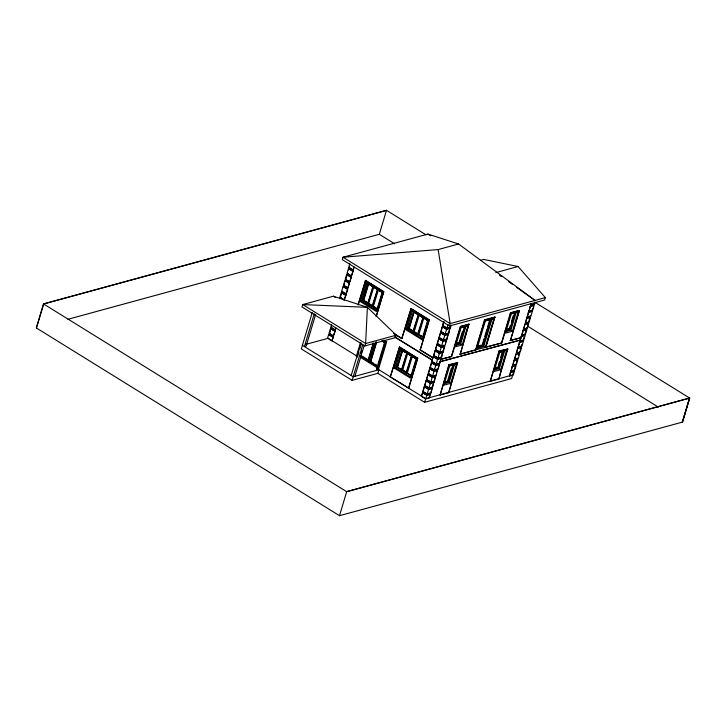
<?xml version="1.0" encoding="UTF-8"?>
<svg xmlns="http://www.w3.org/2000/svg" width="726" height="726" viewBox="0 0 726 726"><rect width="100%" height="100%" fill="white"/><g stroke="black" fill="none" stroke-linecap="round" stroke-linejoin="round"><path stroke-width="1.09" d="M425.944 234.816L386.486 210.304L43.496 303.913L36.3 327.916L339.514 515.696L682.504 422.087L689.7 398.084L534.645 302.134M36.491 327.952L43.687 303.958L386.504 210.386M312.253 312.498L301.326 348.916L352.119 380.37L377.838 373.345L424.583 402.295L511.621 378.545L512.701 374.943L425.663 398.701L378.418 369.434L376.549 369.044L384.462 342.645L381.586 340.857M314.276 313.75L304.43 346.565L306.145 346.102L315.674 314.34M349.85 263.602L348.698 267.44L353.045 270.136L354.17 267.186M331.673 324.495L330.811 327.381L335.158 330.067L335.993 328.079M344.895 286.08L343.053 286.579L341.61 291.38L346.211 294.003L347.654 289.202L343.616 286.697M348.498 274.074L346.656 274.582L345.213 279.383L349.814 282.006L351.257 277.205L347.209 274.7M329.078 335.131L331.61 326.691M340.013 298.695L342.245 291.262M343.516 287.006L344.551 283.576M345.113 281.697L347.663 273.194M348.625 269.999L349.578 266.814M331.918 340.866L333.252 337.2L331.918 340.866L327.571 338.18L328.651 334.577L332.998 337.272M333.361 336.065L335.058 331.201L333.361 336.065L329.014 333.379L330.448 328.579L334.795 331.265M335.158 330.067L335.739 328.152M344.16 300.074L345.857 295.201L344.16 300.074L339.813 297.379L341.256 292.578L345.594 295.273M345.957 294.075L347.654 289.202M347.754 288.068L349.451 283.204L347.754 288.068L343.416 285.382L344.85 280.581L349.197 283.276M349.56 282.069L351.257 277.205M351.357 276.071L353.054 271.206L351.357 276.071L347.01 273.384L348.453 268.584L352.8 271.27M353.045 270.136L353.916 267.259M358.254 304.022L365.577 280.381L383.773 291.652L376.386 316.291M379.308 234.389L386.486 210.304M358.19 305.029L365.577 280.381M360.214 301.481L365.977 282.278L382.148 292.297L376.386 311.49L360.214 301.481L361.548 301.118L376.767 310.537M361.548 301.118L366.984 282.986M364.643 293.413L365.605 290.219M377.919 309.067L377.066 309.303L362.918 300.546L367.955 283.739L368.808 283.512M362.918 300.546L363.771 300.31L368.499 284.556M373.5 287.659L368.772 303.404L367.919 303.64L373.391 286.725M360.477 342.726L356.33 356.52L357.192 356.294L328.942 338.797M351.175 375.514L361.022 342.699M357.346 357.147L358.925 351.874M359.561 349.76L361.149 344.478M373.736 305.238L378.464 289.483L377.611 289.719L372.565 306.517L373.427 306.281L376.122 307.96M352.119 380.37L362.728 345.004M361.194 353.535L362.129 350.404M354.914 376.304L364.125 345.594M364.915 345.93L365.632 343.534L367.383 307.343L333.334 296.208L302.724 304.566L301.998 306.971L364.915 345.93L395.525 337.581L396.251 335.176L367.383 307.343L302.724 304.566L365.632 343.534L396.251 335.176M382.221 293.44L377.493 309.185L363.345 300.428L368.381 283.63L372.883 286.407L367.837 303.214M376.122 316.364L383.773 291.652M373.291 342.853L367.973 360.586L360.141 355.74L360.994 355.504L367.955 359.815M368.717 359.424L373.409 343.779M374.326 343.407L368.626 362.41L369.48 362.183M377.829 366.694L369.997 361.838L375.941 342.019M376.367 341.901L370.423 361.72L378.255 366.576M369.997 361.838L370.85 361.602L376.485 342.826M378.455 364.606L380.016 359.388M381.268 355.214L382.212 352.083M383.464 347.908L384.399 344.777M377.556 369.67L385.842 342.073L386.695 341.837L378.418 369.434M377.838 373.345L378.918 369.752L353.199 376.767L302.406 345.313M339.514 515.696L346.692 491.611L689.509 398.048L682.313 422.042M390.289 377.021L399.545 346.946L417.74 358.217L408.738 388.21L390.289 377.021L399.545 346.946M394.282 333.96L401.805 338.615L411.061 308.55L429.257 319.821L420.254 349.814L429.257 319.821M401.805 338.615L411.061 308.55M394.173 368.046L399.935 348.843L416.107 358.862L410.344 378.055L394.173 368.046L395.507 367.683L411.678 377.692M405.698 329.649L411.46 310.447L427.632 320.465L421.87 339.659L405.698 329.649L407.023 329.286L422.242 338.706M395.507 367.683L401.269 348.48M407.023 329.286L412.785 310.084M406.959 372.964L411.451 375.75L396.877 367.111L402.349 350.195L406.841 352.972L401.378 369.888L402.231 369.661M418.475 334.568L422.977 337.354L408.393 328.706L413.865 311.79L418.367 314.576L412.894 331.492L413.747 331.265M402.349 350.195L397.303 366.993L406.451 372.656M413.865 311.79L408.829 328.597L417.541 334.377L423.013 317.462L419.701 315.402M400.253 358.472L397.73 366.875L396.877 367.111M400.888 356.375L402.458 351.121M409.573 327.426L411.143 322.172M411.778 320.075L414.292 311.681M402.739 369.97L407.776 353.172L406.923 353.408L401.877 370.206L402.739 369.97L406.052 372.021M414.573 330.521L419.301 314.775L418.439 315.011L413.403 331.809L414.256 331.573L416.742 333.116M412.114 357.101L407.386 372.846L406.533 373.082L411.569 356.285L412.422 356.049M423.63 318.705L418.902 334.45L418.049 334.686L423.086 317.888L423.948 317.652M411.769 374.707L413.348 369.452M413.974 367.356L415.553 362.102M423.294 336.301L424.238 333.152M424.864 331.056L426.443 325.811M427.07 323.705L428.013 320.556L423.521 317.77M408.475 388.283L417.74 358.217M421.361 396.26L422.704 392.594L426.743 395.098L430.173 394.164L429.402 397.948L425.708 398.955L421.361 396.26L422.704 392.594M422.804 391.468L424.247 386.668L428.549 389.1L432.279 388.346L430.836 393.147L427.151 394.154L422.804 391.468L427.106 393.9M424.601 385.461L426.044 380.669L430.346 383.101L433.776 382.166L432.642 387.149L428.948 388.156L424.601 385.461L428.903 387.902L432.642 387.149M426.407 379.462L427.841 374.661L432.142 377.103L435.573 376.159L434.438 381.15L430.754 382.157L426.407 379.462L430.709 381.903L434.438 381.15M428.204 373.463L429.647 368.663L433.948 371.104L437.379 370.16L436.235 375.151L432.551 376.159L428.204 373.463L432.505 375.896L436.235 375.151M430.001 367.465L431.444 362.664L435.745 365.096L439.475 364.352L438.041 369.153L434.348 370.16L430.001 367.465L434.302 369.897M431.807 361.466L433.25 356.666L437.542 359.098L440.972 358.163L439.838 363.154L436.154 364.162L431.807 361.466L436.108 363.898L439.838 363.154M433.603 355.468L435.046 350.667L439.348 353.099L442.778 352.164L441.635 357.156L437.95 358.163L433.603 355.468L437.905 357.9L441.635 357.156M435.409 349.469L436.843 344.668L441.145 347.101L444.575 346.166L443.441 351.157L439.747 352.155L435.409 349.469L439.702 351.901L443.441 351.157M437.206 343.471L438.649 338.67L442.942 341.102L446.372 340.167L445.238 345.149L441.553 346.157L437.206 343.471L441.508 345.903L444.076 345.204M439.003 337.472L440.446 332.671L444.748 335.103L448.178 334.169L447.034 339.151L443.35 340.158L439.003 337.472L443.305 339.904L447.034 339.151M440.809 331.464L442.243 326.673L446.544 329.105L449.975 328.17L448.84 333.152L445.147 334.16L440.809 331.464L445.102 333.906L448.84 333.152M451.2 325.357L450.619 327.272L446.935 328.279L442.588 325.593L443.74 321.745M423.058 391.396L424.501 386.595M424.864 385.397L426.298 380.596M426.661 379.399L428.104 374.598M428.458 373.4L429.901 368.599M430.264 367.392L431.707 362.601M432.061 361.394L432.424 360.196L394.917 336.964M420 349.887L432.887 357.864L433.504 356.593M433.867 355.395L435.301 350.594M435.664 349.397L437.106 344.596M437.46 343.398L438.903 338.597M439.266 337.399L440.7 332.599M441.354 330.439L442.506 326.6M442.588 325.593L443.994 321.682M424.583 402.295L425.663 398.701M426.616 395.534L427.251 393.428M428.512 389.209L429.148 387.103M430.091 383.936L430.727 381.831M431.988 377.611L432.623 375.496M433.894 371.285L434.52 369.171M435.473 366.013L436.108 363.898M439.139 353.789L439.774 351.665M441.054 347.409L441.689 345.286M442.651 342.1L443.604 338.906M444.557 335.721L445.201 333.597M425.708 398.955L426.788 395.352L430.482 394.354M427.151 394.154L428.594 389.354L432.279 388.346M428.948 388.156L430.391 383.355L434.075 382.348M430.754 382.157L432.188 377.357L435.881 376.349M432.551 376.159L433.994 371.358L437.678 370.351M434.348 370.16L435.791 365.36L439.475 364.352M436.154 364.162L437.587 359.361L441.281 358.354M437.95 358.163L439.393 353.362L443.078 352.355M439.747 352.155L441.19 347.364L444.875 346.356M441.553 346.157L442.987 341.356L446.681 340.358M443.35 340.158L444.793 335.358L448.477 334.35M445.147 334.16L446.59 329.359L450.274 328.352M446.935 328.279L448.087 324.44M458.569 243.99L427.904 234.071L343.017 257.24L342.3 259.636L449.43 325.992L450.156 323.587L438.141 249.572L458.569 243.99L535.044 300.419L516.794 287.478M429.365 396.859L429.901 395.062M431.979 388.165L430.836 393.147M432.333 386.958L433.776 382.166M434.42 380.007L435.573 376.159M436.798 372.084L437.379 370.16M439.176 364.162L438.041 369.153M439.539 362.964L439.892 361.766L520.37 340.067L439.892 361.766M441.335 356.965L442.778 352.164M443.132 350.967L444.575 346.166M445.51 343.044L446.372 340.167M446.735 338.969L448.178 334.169M448.532 332.962L449.975 328.17M448.813 364.842L440.119 395.026L448.695 392.684L457.689 362.682L448.813 364.842L457.689 362.682M469.214 324.286L460.638 326.627L451.636 356.629L440.618 359.361L451.336 356.439L460.329 326.437L468.905 324.105L460.211 354.288L468.905 324.105M440.119 395.026L449.113 365.024M451.418 368.155L447.643 380.76L448.65 381.386L453.686 364.579M456.073 343.198L459.159 342.363L462.308 331.864M452.87 365.323L448.142 381.068L445.056 381.912M464.704 325.874L459.667 342.672L455.547 343.797M456.055 344.106L460.166 342.981L465.212 326.183M444.248 383.682L449.149 382.348L454.585 364.216M455.765 345.286L460.665 343.952L466.11 325.82M450.71 383.319L456.472 364.116L449.612 365.995L443.858 385.188L450.71 383.319L449.149 382.348M462.235 344.923L467.998 325.72L461.137 327.598L455.374 346.792L462.235 344.923L460.665 343.952M457.389 362.501L448.695 392.684M459.912 354.097L475.557 349.823L484.56 319.83L494.851 317.017L485.848 347.019L501.802 342.935L510.795 312.942L519.371 310.601L510.378 340.594L519.371 310.601M460.211 354.288L475.857 350.014L484.859 320.021L495.15 317.208M476.719 349.778L485.358 320.983L493.934 318.641L485.295 347.445L476.41 349.596M482.536 343.825L484.115 338.543M484.75 336.428L486.974 329.041M487.6 326.927L489.188 321.645M490.64 318.796L482.726 345.195L477.826 346.529M477.345 347.11L483.226 345.503L491.148 319.104M492.047 318.741L483.725 346.474L485.295 347.445M486.166 345.948L494.851 317.017M498.98 351.148L490.277 381.332L498.853 378.99L507.855 348.997L498.98 351.148L507.855 348.997M501.494 342.745L510.496 312.752L519.072 310.41M490.277 381.332L499.279 351.339M498.435 364.969L499.379 361.82M500.641 357.619L502.21 352.364M506.231 329.513L509.325 328.669L510.269 325.52M511.531 321.319L513.101 316.073M503.345 350.576L498.308 367.374L495.223 368.218M514.87 312.18L509.824 328.978L506.739 329.822M493.671 369.098L498.816 367.692L503.853 350.894L498.708 352.301M505.187 330.702L510.333 329.295L515.369 312.498L510.224 313.895M494.406 369.997L499.307 368.654L504.752 350.522M505.931 331.6L510.832 330.257L516.268 312.126M500.876 369.625L506.639 350.431L499.778 352.301L494.016 371.503L500.876 369.625L499.307 368.654M512.393 331.228L518.155 312.035L511.295 313.904L505.532 333.107L512.393 331.228L510.832 330.257M501.067 370.405L498.853 378.99M501.394 369.325L507.547 348.807M510.351 372.284L509.57 376.068L513.264 375.061L514.344 371.458L510.351 372.284L513.781 371.34M512.148 366.276L516.141 365.459L514.698 370.26L511.013 371.267L512.148 366.276L515.578 365.341M513.954 360.277L517.937 359.461L516.504 364.261L512.81 365.269L513.954 360.277L517.375 359.343M515.75 354.279L519.743 353.462L518.3 358.263L514.616 359.27L515.75 354.279L519.181 353.344M517.547 348.28L521.54 347.464L520.097 352.264L516.413 353.272L517.547 348.28L520.978 347.346M519.353 342.282L523.337 341.465L521.903 346.266L518.21 347.273L519.353 342.282L522.774 341.347M521.15 336.283L525.143 335.466L523.7 340.267L520.016 341.265L521.15 336.283L524.58 335.348L526.858 327.744M522.947 330.285L526.94 329.468L525.497 334.259L521.812 335.267L522.947 330.285L526.377 329.35M524.753 324.286L528.737 323.46L527.303 328.261L523.609 329.268L524.753 324.286L528.183 323.351M526.55 318.287L530.543 317.462L529.1 322.262L525.415 323.27L526.55 318.287L529.98 317.344M528.346 312.28L532.34 311.463L530.897 316.264L527.212 317.271L528.346 312.28L531.777 311.345M530.152 306.281L534.136 305.464L532.702 310.265L529.009 311.272L530.152 306.281L533.583 305.347M535.135 302.443L534.563 304.366L530.869 305.374L531.151 303.259M509.57 376.068L510.65 372.465M511.013 371.267L512.456 366.467M512.81 365.269L514.253 360.468M514.616 359.27L516.05 354.469M516.413 353.272L517.856 348.471M518.21 347.273L519.653 342.472M520.016 341.265L521.45 336.474M521.812 335.267L523.255 330.466M523.609 329.268L525.052 324.468M525.415 323.27L526.849 318.469M527.212 317.271L528.655 312.47M529.009 311.272L530.452 306.472M530.869 305.374L531.45 303.45M512.973 374.044L515.288 366.303M516.495 362.292L517.765 358.072M518.6 355.268L519.662 351.747M520.115 350.222L521.876 344.36M524 337.263L523.137 340.149L519.707 341.084M527.312 326.228L530.443 315.792M531.75 311.445L532.73 308.187M533.374 306.018L534.027 303.84M480.594 260.271L483.679 259.427L518.11 266.524L545.335 297.615L544.609 300.01L449.43 325.992M689.6 398.02L682.504 422.087M67.981 319.268L379.29 234.298L394.69 243.836M339.45 298.577L341.293 298.077M495.813 272.604L518.11 266.524M305.664 344.423L328.433 338.216M428.013 320.556L413.439 311.908M408.393 328.706L409.255 328.479L412.849 330.702M545.335 297.615L450.156 323.587L343.017 257.24L438.141 249.572M530.57 305.183L534 304.248M461.092 327.308L464.177 326.464M484.287 320.983L493.934 318.641M528.71 311.082L531.278 310.383M526.913 317.08L530.343 316.146M525.107 323.079L528.537 322.144M376.549 369.044L377.402 368.808M523.31 329.087L526.74 328.143M477.318 346.22L481.238 345.149M521.513 335.085L524.081 334.377M432.424 360.196L394.654 337.036M476.174 348.534L483.788 346.456M510.069 340.403L521.096 337.672L510.378 340.594M486.148 347.209L501.802 342.935M406.878 372.538L406.025 372.774L411.488 355.858L407.35 353.29M435.164 369.67L436.88 369.198M448.541 365.986L452.661 364.86M517.91 347.082L521.341 346.148M516.113 353.081L519.535 352.146M514.307 359.08L516.885 358.381M494.715 367.91L497.8 367.066L498.816 367.692M443.504 382.784L448.65 381.386M512.511 365.078L515.941 364.143M427.959 393.664L429.674 393.193M510.714 371.077L514.135 370.142M689.7 398.084L346.71 491.702L43.496 303.913M427.904 234.071L430.754 235.832M527.475 326.074L658.346 407.123M509.325 328.669L510.333 329.295M482.218 344.877L483.226 345.503M450.619 327.272L446.889 328.025L442.842 325.52M349.26 267.558L353.308 270.063M349.015 268.702L353.054 271.206M442.243 326.673L446.59 329.359M365.323 280.454L383.519 291.725M410.807 308.623L429.002 319.885M374.217 287.242L377.529 289.293L372.066 306.209L372.919 305.973L369.607 303.922M378.037 289.601L382.529 292.387M367.955 283.739L382.103 292.505M459.159 342.363L460.166 342.981M347.572 273.502L351.611 276.007M346.656 274.582L350.994 277.268M440.446 332.671L444.793 335.358M345.776 279.501L349.814 282.006M345.413 280.699L349.451 283.204M438.649 338.67L442.987 341.356M343.97 285.5L348.017 288.004M343.053 286.579L347.4 289.275M436.843 344.668L441.19 347.364M363.771 300.31L367.374 302.533M419.81 335.013L422.505 336.683M367.156 303.831L370.015 305.592M412.64 331.991L414.546 333.17M342.173 291.498L346.211 294.003M341.81 292.696L345.857 295.201M435.046 350.667L439.393 353.362M340.376 297.497L343.607 299.502M433.25 356.666L437.587 359.361M393.592 333.307L402.068 338.552M420.254 349.814L433.141 357.8M333.334 296.208L335.24 297.397M431.444 362.664L435.791 365.36M399.282 347.019L417.477 358.29M411.996 356.167L416.497 358.953L401.914 350.304M383.927 340.122L386.695 341.837M429.647 368.663L433.994 371.358M383.065 340.358L385.842 342.073M382.411 341.075L384.154 342.155M427.841 374.661L432.188 377.357M426.044 380.669L430.391 383.355M331.374 327.499L335.412 330.003M331.011 328.696L335.058 331.201M424.247 386.668L428.594 389.354M329.577 333.497L333.615 336.002M329.214 334.695L333.252 337.2M422.441 392.666L426.788 395.352M370.85 361.602L373.463 363.227M375.206 364.298L377.81 365.922M360.568 355.622L368.4 360.468M360.559 357.419L377.584 367.964M499.461 275.19L501.285 276.488M508.581 281.661L512.238 284.247"/></g></svg>
